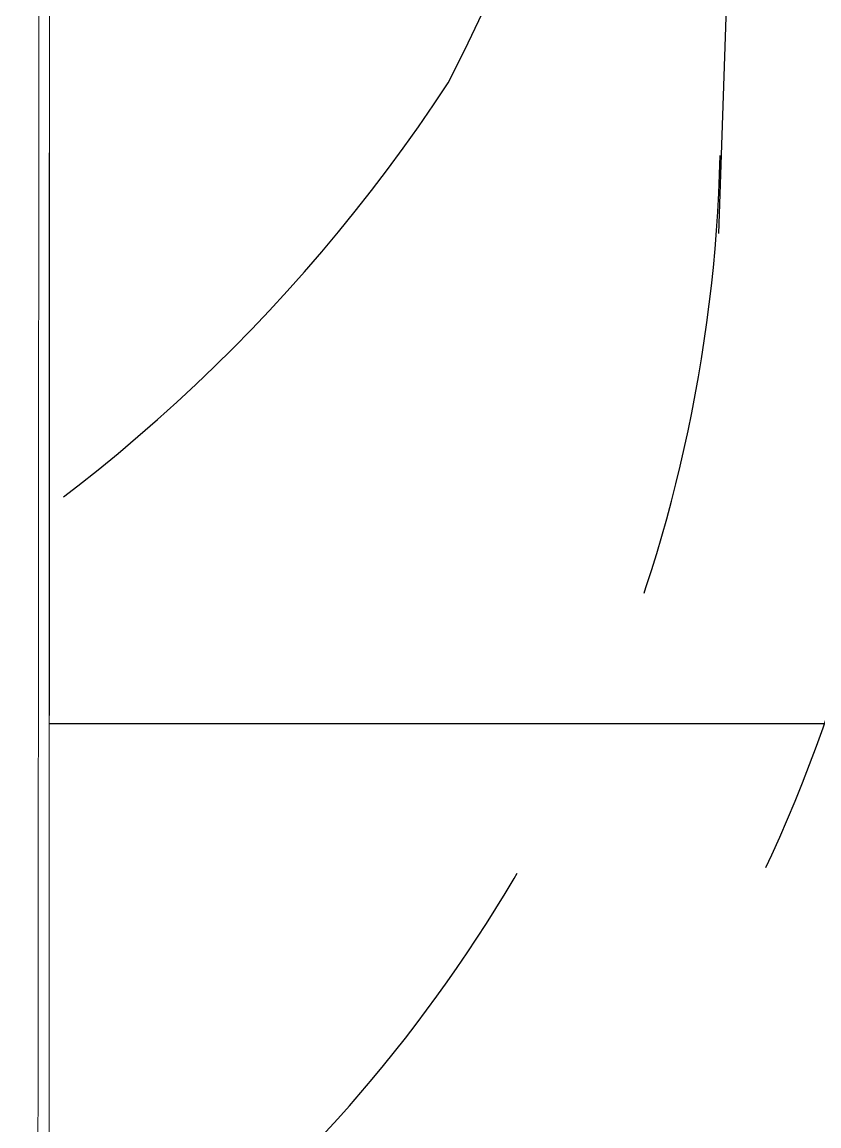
# Model space of a CAD drawing. Header units: inches. Extents: x 3778 to 56227, y -16914 to 35091.
# Drawn here: x 43385.5 to 43489, y -13026.5 to -12883 of the extents above; entities that cross this region are included whole.
import ezdxf

# ---------------------------------------------------------------- set-up
doc = ezdxf.new("R2010")
doc.units = ezdxf.units.IN
doc.header["$LTSCALE"] = 100
doc.header["$MEASUREMENT"] = 0
doc.linetypes.add('DH-HID2', pattern=[1.2, 0.8, -0.4])
doc.layers.add('2-con', color=2, linetype='Continuous')
doc.layers.add('FU-FURM', color=251, linetype='DH-HID2')
doc.layers.add('mark-B', color=2, linetype='Continuous', lineweight=20)
doc.layers.add('SS-ED', color=3, linetype='Continuous', lineweight=30)

# ---------------------------------------------------------------- blocks, each defined once
blk = doc.blocks.new('cjscjdeh')
at = {"layer": 'FU-FURM', "color": 8}
for p, q in [((151318.99, 67933.39), (151329.65, 68251.53)), ((151285.99, 67957.24), (151288.22, 67961.97)), ((151283.81, 67952.99), (151285.99, 67957.24))]:
    blk.add_line(p, q, dxfattribs=at)
for centre, radius, start, end in [((151100.97, 68072.62), 218.51, 213.0528, 326.805), ((151124.96, 67948.11), 194.25, 270.767, 358.6435), ((151131.27, 67940.8), 213.6, 270.767, 358.6433)]:
    blk.add_arc(centre, radius, start, end, dxfattribs=at)
blk = doc.blocks.new('무풍1WAY 대형')
at = {"layer": 'mark-B'}
blk.add_open_spline([(-705.02, -439.19), (-705, -306.24), (-704.98, -173.29), (-704.93, -40.34)], degree=3, dxfattribs=at)
for points, knots in [([(-705, -439.08), (-705, -405.86), (-704.99, -372.63), (-704.98, -306.19), (-704.98, -272.97), (-704.96, -206.52), (-704.95, -173.3), (-704.94, -123.47), (-704.94, -106.85), (-704.92, -73.63), (-704.92, -57.02), (-704.91, -40.41)], [0, 0, 0, 0, 0.25, 0.25, 0.5, 0.5, 0.75, 0.75, 0.875, 0.875, 1, 1, 1, 1]), ([(-703.47, -40.43), (-703.48, -57.04), (-703.5, -73.65), (-703.53, -106.87), (-703.54, -123.48), (-703.58, -173.32), (-703.59, -206.54), (-703.62, -272.98), (-703.63, -306.21), (-703.65, -372.65), (-703.66, -405.87), (-703.66, -439.1)], [0, 0, 0, 0, 0.125, 0.125, 0.25, 0.25, 0.5, 0.5, 0.75, 0.75, 1, 1, 1, 1])]:
    blk.add_open_spline(points, degree=3, knots=knots, dxfattribs=at)
blk = doc.blocks.new('dpdjzjs')
at = {"layer": 'SS-ED'}
blk.add_line((179359.87, 88856.28), (179832.35, 88856.28), dxfattribs=at)
at = {"layer": 'mark-B', "rotation": 180}
blk.add_blockref('무풍1WAY 대형', (178654.91, 88751.49), dxfattribs=at)

msp = doc.modelspace()

# ---------------------------------------------------------------- block references
msp.add_blockref('cjscjdeh', (-107842.97, -80843.84))
at = {"layer": '2-con'}
msp.add_blockref('dpdjzjs', (-135970.86, -101830.44), dxfattribs=at)

doc.saveas('drawing.dxf')
